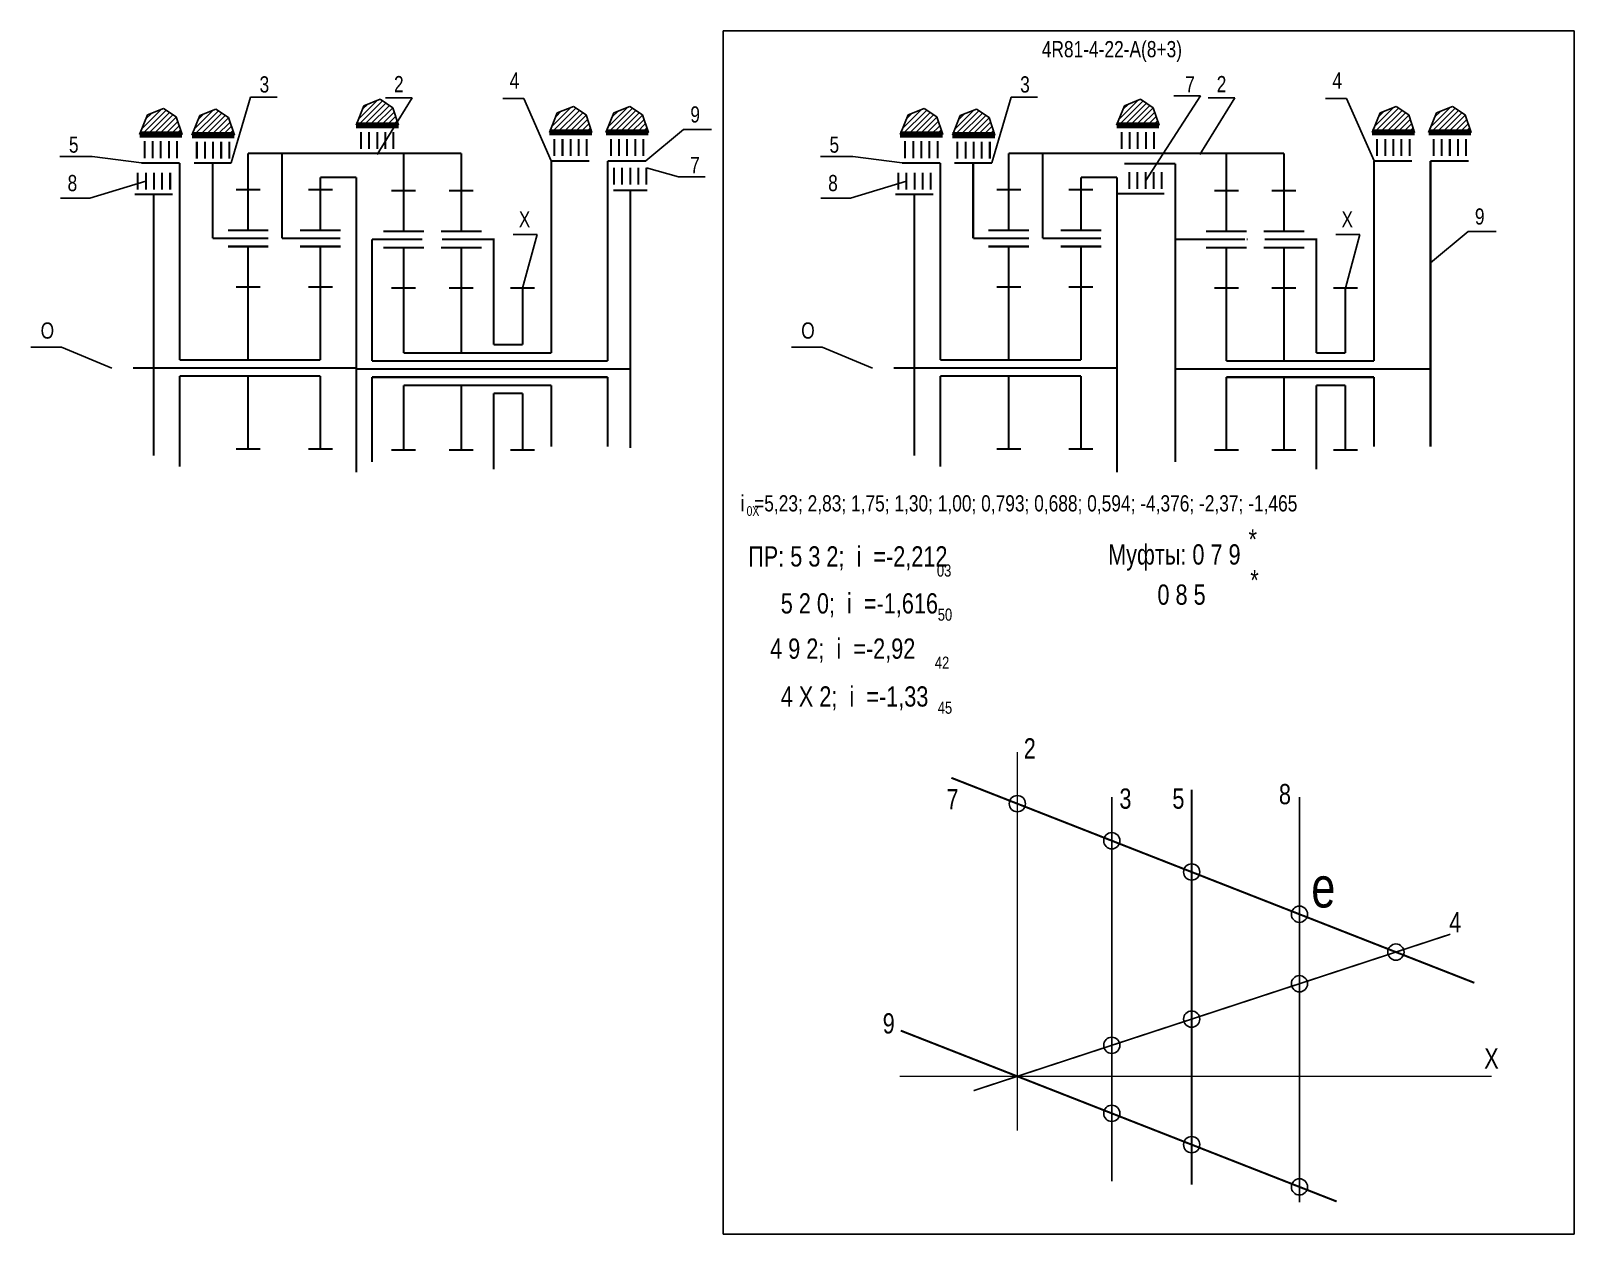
# Model space of a CAD drawing. Extents: x -523 to -142, y 153 to 450.
import ezdxf

# ---------------------------------------------------------------- set-up
doc = ezdxf.new("R2010")
doc.units = 0
doc.header["$LTSCALE"] = 15
doc.layers.get('0').update_dxf_attribs({"linetype": 'CONTINUOUS'})
doc.layers.add('DIM', color=92, linetype='CONTINUOUS')
doc.layers.add('MAIN', color=5, linetype='CONTINUOUS')
doc.styles.add('AMK', font='amk.shx', dxfattribs={"width": 0.8})

msp = doc.modelspace()

# ---------------------------------------------------------------- hatches: boundary and pattern name
at = {"layer": 'DIM'}
h = msp.add_hatch(dxfattribs=at)
h.set_pattern_fill('_USER', color=0, angle=45, style=0, pattern_type=0)
h.set_pattern_definition([(45, (-244.2186, -1.4102), (-0.7071068, 0.7071068), [])])
h.paths.add_polyline_path([(-494.51, 429.11), (-496.46, 424.29), (-485.96, 424.29), (-487.41, 428.61), (-490.53, 430.73)])
h = msp.add_hatch(dxfattribs=at)
h.set_pattern_fill('_USER', color=0, angle=45, style=0, pattern_type=0)
h.set_pattern_definition([(45, (-231.3191, -1.5655), (-0.7071068, 0.7071068), [])])
h.paths.add_polyline_path([(-481.61, 428.95), (-483.56, 424.13), (-473.06, 424.13), (-474.51, 428.46), (-477.63, 430.57)])
h = msp.add_hatch(dxfattribs=at)
h.set_pattern_fill('_USER', color=0, angle=45, style=0, pattern_type=0)
h.set_pattern_definition([(45, (-190.8107, 0.8762), (-0.7071068, 0.7071068), [])])
h.paths.add_polyline_path([(-441.11, 431.39), (-443.05, 426.57), (-432.55, 426.57), (-434, 430.9), (-437.12, 433.01)])
h = msp.add_hatch(dxfattribs=at)
h.set_pattern_fill('_USER', color=0, angle=45, style=0, pattern_type=0)
h.set_pattern_definition([(45, (-143.0817, -0.9065), (-0.7071068, 0.7071068), [])])
h.paths.add_polyline_path([(-393.38, 429.61), (-395.32, 424.79), (-384.83, 424.79), (-386.27, 429.11), (-389.39, 431.23)])
h = msp.add_hatch(dxfattribs=at)
h.set_pattern_fill('_USER', color=0, angle=45, style=0, pattern_type=0)
h.set_pattern_definition([(45, (-129.1391, -0.9065), (-0.7071068, 0.7071068), [])])
h.paths.add_polyline_path([(-379.43, 429.61), (-381.38, 424.79), (-370.88, 424.79), (-372.33, 429.11), (-375.45, 431.23)])
h = msp.add_hatch(dxfattribs=at)
h.set_pattern_fill('_USER', color=0, angle=45, style=0, pattern_type=0)
h.set_pattern_definition([(45, (-56.5182, -1.4102), (-0.7071068, 0.7071068), [])])
h.paths.add_polyline_path([(-306.81, 429.11), (-308.76, 424.29), (-298.26, 424.29), (-299.71, 428.61), (-302.83, 430.73)])
h = msp.add_hatch(dxfattribs=at)
h.set_pattern_fill('_USER', color=0, angle=45, style=0, pattern_type=0)
h.set_pattern_definition([(45, (-43.6186, -1.5655), (-0.7071068, 0.7071068), [])])
h.paths.add_polyline_path([(-293.91, 428.95), (-295.86, 424.13), (-285.36, 424.13), (-286.81, 428.46), (-289.93, 430.57)])
h = msp.add_hatch(dxfattribs=at)
h.set_pattern_fill('_USER', color=0, angle=45, style=0, pattern_type=0)
h.set_pattern_definition([(45, (-3.1103, 0.8762), (-0.7071068, 0.7071068), [])])
h.paths.add_polyline_path([(-253.41, 431.39), (-255.35, 426.57), (-244.85, 426.57), (-246.3, 430.9), (-249.42, 433.01)])
h = msp.add_hatch(dxfattribs=at)
h.set_pattern_fill('_USER', color=0, angle=45, style=0, pattern_type=0)
h.set_pattern_definition([(45, (59.9524, -0.9065), (-0.7071068, 0.7071068), [])])
h.paths.add_polyline_path([(-190.34, 429.61), (-192.29, 424.79), (-181.79, 424.79), (-183.24, 429.11), (-186.36, 431.23)])
h = msp.add_hatch(dxfattribs=at)
h.set_pattern_fill('_USER', color=0, angle=45, style=0, pattern_type=0)
h.set_pattern_definition([(45, (73.895, -0.9065), (-0.7071068, 0.7071068), [])])
h.paths.add_polyline_path([(-176.4, 429.61), (-178.34, 424.79), (-167.85, 424.79), (-169.3, 429.11), (-172.41, 431.23)])

# ---------------------------------------------------------------- linework, layer by layer
at = {"const_width": 0.4}
for points in [[(-279.84, 271.84), (-279.84, 178.43)], [(-256.53, 260.74), (-256.53, 165.87)], [(-210.22, 260.74), (-210.22, 160.71)], [(-290.64, 188.28), (-172.97, 226.9)]]:
    msp.add_lwpolyline(points, dxfattribs=at)
at = {"layer": 'DIM', "color": 0}
for p, q in [((-494.51, 429.11), (-490.53, 430.73)), ((-490.53, 430.73), (-487.41, 428.61)), ((-481.61, 428.95), (-477.63, 430.57)), ((-477.63, 430.57), (-474.51, 428.46)), ((-469.1, 433.51), (-473.83, 417.28)), ((-469.1, 433.51), (-462.53, 433.51)), ((-443.05, 426.57), (-441.11, 431.39)), ((-441.11, 431.39), (-437.12, 433.01)), ((-429.21, 433.34), (-437.84, 419.35)), ((-437.12, 433.01), (-434, 430.9)), ((-435.77, 433.34), (-429.21, 433.34)), ((-434, 430.9), (-432.55, 426.57)), ((-406.85, 433.21), (-401.66, 433.21)), ((-401.66, 433.21), (-394.86, 417.77)), ((-393.38, 429.61), (-389.39, 431.23)), ((-389.39, 431.23), (-386.27, 429.11)), ((-379.43, 429.61), (-375.45, 431.23)), ((-375.45, 431.23), (-372.33, 429.11)), ((-306.81, 429.11), (-302.83, 430.73)), ((-302.83, 430.73), (-299.71, 428.61)), ((-293.91, 428.95), (-289.93, 430.57)), ((-289.93, 430.57), (-286.81, 428.46)), ((-281.4, 433.51), (-286.13, 417.28)), ((-281.4, 433.51), (-274.83, 433.51)), ((-255.35, 426.57), (-253.41, 431.39)), ((-253.41, 431.39), (-249.42, 433.01)), ((-249.42, 433.01), (-246.3, 430.9)), ((-234.68, 433.8), (-248.11, 412.94)), ((-246.3, 430.9), (-244.85, 426.57)), ((-241.25, 433.8), (-234.68, 433.8)), ((-226.17, 433.34), (-234.81, 419.35)), ((-232.74, 433.34), (-226.17, 433.34)), ((-203.81, 433.21), (-198.63, 433.21)), ((-198.63, 433.21), (-191.82, 417.77)), ((-190.34, 429.61), (-186.36, 431.23)), ((-186.36, 431.23), (-183.24, 429.11)), ((-176.4, 429.61), (-172.41, 431.23)), ((-172.41, 431.23), (-169.3, 429.11)), ((-496.46, 424.29), (-494.51, 429.11)), ((-487.41, 428.61), (-485.96, 424.29)), ((-483.56, 424.13), (-481.61, 428.95)), ((-474.51, 428.46), (-473.06, 424.13)), ((-395.32, 424.79), (-393.38, 429.61)), ((-386.27, 429.11), (-384.83, 424.79)), ((-381.38, 424.79), (-379.43, 429.61)), ((-372.33, 429.11), (-370.88, 424.79)), ((-308.76, 424.29), (-306.81, 429.11)), ((-299.71, 428.61), (-298.26, 424.29)), ((-295.86, 424.13), (-293.91, 428.95)), ((-286.81, 428.46), (-285.36, 424.13)), ((-192.29, 424.79), (-190.34, 429.61)), ((-183.24, 429.11), (-181.79, 424.79)), ((-178.34, 424.79), (-176.4, 429.61)), ((-169.3, 429.11), (-167.85, 424.79)), ((-441.8, 426.39), (-434.88, 426.39)), ((-394.07, 424.6), (-387.16, 424.6)), ((-380.13, 424.6), (-373.21, 424.6)), ((-362.22, 425.52), (-371.5, 417.77)), ((-362.22, 425.52), (-355.3, 425.52)), ((-254.1, 426.39), (-247.18, 426.39)), ((-191.03, 424.6), (-184.12, 424.6)), ((-177.09, 424.6), (-170.18, 424.6)), ((-516.12, 418.82), (-508.17, 418.82)), ((-508.17, 418.82), (-495.99, 417.27)), ((-363.43, 413.86), (-371.37, 416.08)), ((-328.42, 418.82), (-320.47, 418.82)), ((-320.47, 418.82), (-308.29, 417.27)), ((-508.75, 408.61), (-494.91, 412.8)), ((-363.43, 413.86), (-356.86, 413.86)), ((-321.05, 408.61), (-307.21, 412.8)), ((-508.75, 408.61), (-516.01, 408.61)), ((-321.05, 408.61), (-328.31, 408.61)), ((-168.59, 400.34), (-177.88, 392.59)), ((-168.59, 400.34), (-161.68, 400.34)), ((-404.26, 399.62), (-398.35, 399.62)), ((-398.35, 399.62), (-401.93, 386.39)), ((-201.23, 399.62), (-195.32, 399.62)), ((-195.32, 399.62), (-198.89, 386.39)), ((-515.69, 371.82), (-523.29, 371.82)), ((-503.29, 366.64), (-515.69, 371.82)), ((-327.99, 371.82), (-335.59, 371.82)), ((-315.59, 366.64), (-327.99, 371.82))]:
    msp.add_line(p, q, dxfattribs=at)
for points, const_width in [([(-469.67, 419.6), (-437.97, 419.6)], 0.5), ([(-461.31, 398.64), (-461.31, 419.6)], 0.5), ([(-453.31, 419.6), (-417.07, 419.6)], 0.5), ([(-281.96, 419.6), (-250.27, 419.6)], 0.5), ([(-273.61, 398.64), (-273.61, 419.6)], 0.5), ([(-250.27, 419.6), (-214.04, 419.6)], 0.5), ([(-486.58, 417.27), (-486.58, 368.64)], 0.5), ([(-483.05, 417.28), (-473.83, 417.28)], 0.5), ([(-478.44, 417.28), (-478.33, 417.28)], 0.5), ([(-478.44, 417.28), (-478.44, 398.64)], 0.5), ([(-394.86, 370.39), (-394.86, 417.77)], 0.5), ([(-380.91, 368.39), (-380.91, 417.77)], 0.5), ([(-298.88, 417.27), (-298.88, 368.64)], 0.5), ([(-295.35, 417.28), (-286.13, 417.28)], 0.5), ([(-290.74, 417.28), (-290.63, 417.28)], 0.5), ([(-290.74, 417.28), (-290.74, 398.64)], 0.5), ([(-253.44, 417.09), (-240.87, 417.09)], 0.5), ([(-240.87, 399.11), (-240.87, 417.09)], 0.5), ([(-191.82, 368.39), (-191.82, 417.77)], 0.5), ([(-177.88, 366.39), (-177.88, 417.77)], 0.5), ([(-451.84, 413.73), (-442.97, 413.73)], 0.5), ([(-442.97, 413.73), (-442.97, 340.94)], 0.5), ([(-264.14, 413.73), (-255.27, 413.73)], 0.5), ([(-255.27, 413.73), (-255.27, 340.94)], 0.5), ([(-492.98, 345.03), (-492.98, 409.51)], 0.5), ([(-379.54, 410.52), (-371.17, 410.52)], 0.5), ([(-375.35, 410.52), (-375.35, 346.92)], 0.5), ([(-305.28, 345.03), (-305.28, 409.51)], 0.5), ([(-439.11, 398.39), (-439.11, 368.39)], 0.5), ([(-411.87, 398.39), (-411.87, 398.39), (-409.11, 398.39), (-409.11, 372.39)], 0.5), ([(-240.87, 399.11), (-240.87, 343.42)], 0.5), ([(-223.26, 398.39), (-223.02, 398.39)], 0.5), ([(-208.84, 398.39), (-208.84, 398.39), (-206.08, 398.39), (-206.08, 370.39)], 0.5), ([(-431.3, 370.39), (-394.86, 370.39)], 0.5), ([(-409.11, 372.39), (-401.93, 372.39)], 0.5), ([(-206.08, 370.39), (-198.89, 370.39)], 0.5), ([(-498.05, 366.64), (-451.84, 366.64)], 0.5), ([(-486.58, 368.64), (-451.84, 368.64)], 0.5), ([(-451.84, 366.64), (-442.97, 366.64)], 0.5), ([(-442.97, 366.39), (-410.5, 366.39)], 0.5), ([(-439.11, 368.39), (-401.69, 368.39)], 0.5), ([(-431.3, 366.39), (-415.33, 366.39)], 0.5), ([(-425.88, 366.39), (-404.23, 366.39)], 0.5), ([(-425.88, 366.39), (-375.35, 366.39)], 0.5), ([(-417.07, 368.39), (-380.91, 368.39)], 0.5), ([(-310.35, 366.64), (-264.14, 366.64)], 0.5), ([(-298.88, 368.64), (-264.14, 368.64)], 0.5), ([(-264.14, 366.64), (-255.27, 366.64)], 0.5), ([(-240.87, 366.39), (-207.46, 366.39)], 0.5), ([(-228.26, 368.39), (-198.65, 368.39)], 0.5), ([(-228.26, 366.39), (-212.29, 366.39)], 0.5), ([(-222.85, 366.39), (-201.19, 366.39)], 0.5), ([(-222.85, 366.39), (-177.88, 366.39)], 0.5), ([(-214.04, 368.39), (-191.82, 368.39)], 0.5), ([(-177.88, 347.26), (-177.88, 366.39)], 0.5), ([(-486.58, 364.64), (-451.84, 364.64)], 0.5), ([(-486.58, 364.64), (-486.58, 342.31)], 0.5), ([(-439.11, 364.39), (-401.69, 364.39)], 0.5), ([(-439.11, 364.39), (-439.11, 343.42)], 0.5), ([(-431.3, 362.39), (-394.86, 362.39)], 0.5), ([(-417.07, 364.39), (-380.91, 364.39)], 0.5), ([(-394.86, 347.26), (-394.86, 362.39)], 0.5), ([(-380.91, 347.26), (-380.91, 364.39)], 0.5), ([(-298.88, 364.64), (-264.14, 364.64)], 0.5), ([(-298.88, 364.64), (-298.88, 342.31)], 0.5), ([(-228.26, 364.39), (-198.65, 364.39)], 0.5), ([(-214.04, 364.39), (-191.82, 364.39)], 0.5), ([(-206.08, 362.39), (-198.89, 362.39)], 0.5), ([(-206.08, 362.39), (-206.08, 341.66)], 0.5), ([(-191.82, 347.26), (-191.82, 364.39)], 0.5), ([(-409.11, 360.39), (-409.11, 341.66)], 0.5), ([(-409.11, 360.39), (-401.93, 360.39)], 0.5), ([(-167.06, 214.9), (-296.11, 265.49)], 0.5), ([(-236.83, 262.55), (-236.83, 165.08)], 0.5), ([(-201.04, 160.93), (-308.62, 203.1)], 0.5), ([(-308.9, 191.82), (-162.8, 191.82)], 0.4)]:
    msp.add_lwpolyline(points, dxfattribs=dict(at, const_width=const_width))
for centre in [(-279.84, 259.11), (-256.53, 249.97), (-236.83, 242.25), (-210.22, 231.82), (-186.41, 222.49), (-210.22, 214.67), (-236.83, 205.94), (-256.53, 199.47), (-256.53, 182.68), (-236.83, 174.96), (-210.22, 164.53)]:
    msp.add_circle(centre, 2, dxfattribs=at)
at = {"layer": 'MAIN'}
for points in [[(-352.43, 152.87), (-352.43, 449.87)], [(-352.43, 449.87), (-142.43, 449.87), (-142.43, 152.87), (-352.43, 152.87)]]:
    msp.add_lwpolyline(points, dxfattribs=at)
at = {"layer": 'MAIN', "color": 0}
for points, const_width in [([(-443.05, 426.57), (-432.55, 426.57)], 1.5), ([(-255.35, 426.57), (-244.85, 426.57)], 1.5), ([(-496.46, 424.29), (-485.96, 424.29)], 1.5), ([(-487.23, 422.64), (-487.23, 418.44)], 0.5), ([(-483.56, 424.13), (-473.06, 424.13)], 1.5), ([(-433.82, 424.92), (-433.82, 420.73)], 0.5), ([(-395.32, 424.79), (-384.83, 424.79)], 1.5), ([(-386.09, 423.14), (-386.09, 418.94)], 0.5), ([(-381.38, 424.79), (-370.88, 424.79)], 1.5), ([(-372.15, 423.14), (-372.15, 418.94)], 0.5), ([(-308.76, 424.29), (-298.26, 424.29)], 1.5), ([(-299.53, 422.64), (-299.53, 418.44)], 0.5), ([(-295.86, 424.13), (-285.36, 424.13)], 1.5), ([(-246.12, 424.92), (-246.12, 420.73)], 0.5), ([(-192.29, 424.79), (-181.79, 424.79)], 1.5), ([(-183.05, 423.14), (-183.05, 418.94)], 0.5), ([(-178.34, 424.79), (-167.85, 424.79)], 1.5), ([(-169.11, 423.14), (-169.11, 418.94)], 0.5), ([(-474.33, 422.48), (-474.33, 418.28)], 0.5), ([(-469.67, 410.64), (-469.67, 419.6)], 0.5), ([(-431.3, 410.39), (-431.3, 419.6)], 0.5), ([(-417.07, 400.39), (-417.07, 419.6)], 0.5), ([(-286.63, 422.48), (-286.63, 418.28)], 0.5), ([(-281.96, 410.64), (-281.96, 419.6)], 0.5), ([(-228.26, 410.39), (-228.26, 419.6)], 0.5), ([(-214.04, 400.39), (-214.04, 419.6)], 0.5), ([(-495.99, 417.27), (-486.58, 417.27)], 0.5), ([(-394.86, 417.77), (-385.44, 417.77)], 0.5), ([(-380.91, 417.77), (-371.5, 417.77)], 0.5), ([(-371.37, 416.08), (-371.37, 411.88)], 0.5), ([(-308.29, 417.27), (-298.88, 417.27)], 0.5), ([(-244.2, 415.03), (-244.2, 410.83)], 0.5), ([(-191.82, 417.77), (-182.41, 417.77)], 0.5), ([(-177.88, 417.77), (-168.47, 417.77)], 0.5), ([(-488.91, 414.88), (-488.91, 410.68)], 0.5), ([(-451.84, 410.64), (-451.84, 413.73)], 0.5), ([(-301.21, 414.88), (-301.21, 410.68)], 0.5), ([(-264.14, 410.64), (-264.14, 413.73)], 0.5), ([(-497.68, 409.51), (-488.27, 409.51)], 0.5), ([(-469.67, 410.64), (-472.67, 410.64)], 0.5), ([(-469.67, 400.64), (-469.67, 410.64)], 0.5), ([(-469.67, 410.64), (-466.67, 410.64)], 0.5), ([(-451.84, 410.64), (-454.84, 410.64)], 0.5), ([(-451.84, 400.64), (-451.84, 410.64)], 0.5), ([(-451.84, 410.64), (-448.84, 410.64)], 0.5), ([(-431.3, 410.39), (-434.3, 410.39)], 0.5), ([(-431.3, 400.39), (-431.3, 410.39)], 0.5), ([(-431.3, 410.39), (-428.3, 410.39)], 0.5), ([(-417.07, 410.39), (-420.07, 410.39)], 0.5), ([(-417.07, 410.39), (-414.07, 410.39)], 0.5), ([(-309.98, 409.51), (-300.57, 409.51)], 0.5), ([(-281.96, 410.64), (-284.96, 410.64)], 0.5), ([(-281.96, 400.64), (-281.96, 410.64)], 0.5), ([(-281.96, 410.64), (-278.96, 410.64)], 0.5), ([(-264.14, 410.64), (-267.14, 410.64)], 0.5), ([(-264.14, 400.64), (-264.14, 410.64)], 0.5), ([(-264.14, 410.64), (-261.14, 410.64)], 0.5), ([(-255.27, 409.66), (-243.56, 409.66)], 0.5), ([(-228.26, 410.39), (-231.26, 410.39)], 0.5), ([(-228.26, 400.39), (-228.26, 410.39)], 0.5), ([(-228.26, 410.39), (-225.26, 410.39)], 0.5), ([(-214.04, 410.39), (-217.04, 410.39)], 0.5), ([(-214.04, 410.39), (-211.04, 410.39)], 0.5), ([(-464.67, 398.64), (-478.44, 398.64)], 0.5), ([(-469.67, 396.64), (-474.67, 396.64)], 0.5), ([(-469.67, 386.64), (-469.67, 396.64), (-464.67, 396.64)], 0.5), ([(-446.91, 398.64), (-461.31, 398.64)], 0.5), ([(-451.84, 396.64), (-456.84, 396.64)], 0.5), ([(-451.84, 386.64), (-451.84, 396.64), (-446.84, 396.64)], 0.5), ([(-426.66, 398.39), (-439.11, 398.39)], 0.5), ([(-431.3, 396.39), (-436.3, 396.39)], 0.5), ([(-431.3, 386.39), (-431.3, 396.39), (-426.3, 396.39)], 0.5), ([(-417.07, 396.39), (-422.07, 396.39)], 0.5), ([(-411.87, 398.39), (-421.85, 398.39)], 0.5), ([(-417.07, 386.39), (-417.07, 396.39), (-412.07, 396.39)], 0.5), ([(-276.96, 398.64), (-290.74, 398.64)], 0.5), ([(-281.96, 396.64), (-286.96, 396.64)], 0.5), ([(-281.96, 386.64), (-281.96, 396.64), (-276.96, 396.64)], 0.5), ([(-259.21, 398.64), (-273.61, 398.64)], 0.5), ([(-264.14, 396.64), (-269.14, 396.64)], 0.5), ([(-264.14, 386.64), (-264.14, 396.64), (-259.14, 396.64)], 0.5), ([(-223.63, 398.39), (-240.87, 398.39)], 0.5), ([(-228.26, 396.39), (-233.26, 396.39)], 0.5), ([(-228.26, 386.39), (-228.26, 396.39), (-223.26, 396.39)], 0.5), ([(-214.04, 396.39), (-219.04, 396.39)], 0.5), ([(-208.84, 398.39), (-218.82, 398.39)], 0.5), ([(-214.04, 386.39), (-214.04, 396.39), (-209.04, 396.39)], 0.5), ([(-469.67, 386.64), (-472.67, 386.64)], 0.5), ([(-469.67, 368.64), (-469.67, 386.64)], 0.5), ([(-469.67, 386.64), (-466.67, 386.64)], 0.5), ([(-451.84, 386.64), (-454.84, 386.64)], 0.5), ([(-451.84, 368.64), (-451.84, 386.64)], 0.5), ([(-451.84, 386.64), (-448.84, 386.64)], 0.5), ([(-431.3, 386.39), (-434.3, 386.39)], 0.5), ([(-431.3, 370.39), (-431.3, 386.39)], 0.5), ([(-431.3, 386.39), (-428.3, 386.39)], 0.5), ([(-417.07, 386.39), (-420.07, 386.39)], 0.5), ([(-417.07, 370.39), (-417.07, 386.39)], 0.5), ([(-417.07, 386.39), (-414.07, 386.39)], 0.5), ([(-401.93, 386.39), (-404.93, 386.39)], 0.5), ([(-401.93, 372.39), (-401.93, 386.39)], 0.5), ([(-401.93, 386.39), (-398.93, 386.39)], 0.5), ([(-281.96, 386.64), (-284.96, 386.64)], 0.5), ([(-281.96, 368.64), (-281.96, 386.64)], 0.5), ([(-281.96, 386.64), (-278.96, 386.64)], 0.5), ([(-264.14, 386.64), (-267.14, 386.64)], 0.5), ([(-264.14, 368.64), (-264.14, 386.64)], 0.5), ([(-264.14, 386.64), (-261.14, 386.64)], 0.5), ([(-228.26, 386.39), (-231.26, 386.39)], 0.5), ([(-228.26, 368.39), (-228.26, 386.39)], 0.5), ([(-228.26, 386.39), (-225.26, 386.39)], 0.5), ([(-214.04, 386.39), (-217.04, 386.39)], 0.5), ([(-214.04, 368.39), (-214.04, 386.39)], 0.5), ([(-214.04, 386.39), (-211.04, 386.39)], 0.5), ([(-198.89, 386.39), (-201.89, 386.39)], 0.5), ([(-198.89, 370.39), (-198.89, 386.39)], 0.5), ([(-198.89, 386.39), (-195.89, 386.39)], 0.5), ([(-469.67, 364.64), (-469.67, 346.64)], 0.5), ([(-451.84, 364.64), (-451.84, 346.64)], 0.5), ([(-431.3, 362.39), (-431.3, 346.39)], 0.5), ([(-417.07, 362.39), (-417.07, 346.39)], 0.5), ([(-281.96, 364.64), (-281.96, 346.64)], 0.5), ([(-264.14, 364.64), (-264.14, 346.64)], 0.5), ([(-228.26, 364.39), (-228.26, 346.39)], 0.5), ([(-214.04, 364.39), (-214.04, 346.39)], 0.5), ([(-198.89, 362.39), (-198.89, 346.39)], 0.5), ([(-401.93, 360.39), (-401.93, 346.39)], 0.5), ([(-469.67, 346.64), (-472.67, 346.64)], 0.5), ([(-469.67, 346.64), (-466.67, 346.64)], 0.5), ([(-451.84, 346.64), (-454.84, 346.64)], 0.5), ([(-451.84, 346.64), (-448.84, 346.64)], 0.5), ([(-431.3, 346.39), (-434.3, 346.39)], 0.5), ([(-431.3, 346.39), (-428.3, 346.39)], 0.5), ([(-417.07, 346.39), (-420.07, 346.39)], 0.5), ([(-417.07, 346.39), (-414.07, 346.39)], 0.5), ([(-401.93, 346.39), (-404.93, 346.39)], 0.5), ([(-401.93, 346.39), (-398.93, 346.39)], 0.5), ([(-281.96, 346.64), (-284.96, 346.64)], 0.5), ([(-281.96, 346.64), (-278.96, 346.64)], 0.5), ([(-264.14, 346.64), (-267.14, 346.64)], 0.5), ([(-264.14, 346.64), (-261.14, 346.64)], 0.5), ([(-228.26, 346.39), (-231.26, 346.39)], 0.5), ([(-228.26, 346.39), (-225.26, 346.39)], 0.5), ([(-214.04, 346.39), (-217.04, 346.39)], 0.5), ([(-214.04, 346.39), (-211.04, 346.39)], 0.5), ([(-198.89, 346.39), (-201.89, 346.39)], 0.5), ([(-198.89, 346.39), (-195.89, 346.39)], 0.5)]:
    msp.add_lwpolyline(points, dxfattribs=dict(at, const_width=const_width))
for points in [[(-495.23, 422.64, 0.5, 0.5, 0), (-495.23, 418.44, 0.5, 0.5, 0)], [(-493.23, 422.64, 0.5, 0.5, 0), (-493.23, 418.44, 0.5, 0.5, 0)], [(-491.23, 422.64, 0.5, 0.5, 0), (-491.23, 418.44, 0.5, 0.5, 0)], [(-489.23, 422.64, 0.5, 0.5, 0), (-489.23, 418.44, 0.5, 0.5, 0)], [(-441.82, 424.92, 0.5, 0.5, 0), (-441.82, 420.73, 0.5, 0.5, 0)], [(-439.82, 424.92, 0.5, 0.5, 0), (-439.82, 420.73, 0.5, 0.5, 0)], [(-437.82, 424.92, 0.5, 0.5, 0), (-437.82, 420.73, 0.5, 0.5, 0)], [(-435.82, 424.92, 0.5, 0.5, 0), (-435.82, 420.73, 0.5, 0.5, 0)], [(-394.09, 423.14, 0.5, 0.5, 0), (-394.09, 418.94, 0.5, 0.5, 0)], [(-392.09, 423.14, 0.5, 0.5, 0), (-392.09, 418.94, 0.5, 0.5, 0)], [(-390.09, 423.14, 0.5, 0.5, 0), (-390.09, 418.94, 0.5, 0.5, 0)], [(-388.09, 423.14, 0.5, 0.5, 0), (-388.09, 418.94, 0.5, 0.5, 0)], [(-380.15, 423.14, 0.5, 0.5, 0), (-380.15, 418.94, 0.5, 0.5, 0)], [(-378.15, 423.14, 0.5, 0.5, 0), (-378.15, 418.94, 0.5, 0.5, 0)], [(-376.15, 423.14, 0.5, 0.5, 0), (-376.15, 418.94, 0.5, 0.5, 0)], [(-374.15, 423.14, 0.5, 0.5, 0), (-374.15, 418.94, 0.5, 0.5, 0)], [(-307.53, 422.64, 0.5, 0.5, 0), (-307.53, 418.44, 0.5, 0.5, 0)], [(-305.53, 422.64, 0.5, 0.5, 0), (-305.53, 418.44, 0.5, 0.5, 0)], [(-303.53, 422.64, 0.5, 0.5, 0), (-303.53, 418.44, 0.5, 0.5, 0)], [(-301.53, 422.64, 0.5, 0.5, 0), (-301.53, 418.44, 0.5, 0.5, 0)], [(-254.12, 424.92, 0.5, 0.5, 0), (-254.12, 420.73, 0.5, 0.5, 0)], [(-252.12, 424.92, 0.5, 0.5, 0), (-252.12, 420.73, 0.5, 0.5, 0)], [(-250.12, 424.92, 0.5, 0.5, 0), (-250.12, 420.73, 0.5, 0.5, 0)], [(-248.12, 424.92, 0.5, 0.5, 0), (-248.12, 420.73, 0.5, 0.5, 0)], [(-191.05, 423.14, 0.5, 0.5, 0), (-191.05, 418.94, 0.5, 0.5, 0)], [(-189.05, 423.14, 0.5, 0.5, 0), (-189.05, 418.94, 0.5, 0.5, 0)], [(-187.05, 423.14, 0.5, 0.5, 0), (-187.05, 418.94, 0.5, 0.5, 0)], [(-185.05, 423.14, 0.5, 0.5, 0), (-185.05, 418.94, 0.5, 0.5, 0)], [(-177.11, 423.14, 0.5, 0.5, 0), (-177.11, 418.94, 0.5, 0.5, 0)], [(-175.11, 423.14, 0.5, 0.5, 0), (-175.11, 418.94, 0.5, 0.5, 0)], [(-173.11, 423.14, 0.5, 0.5, 0), (-173.11, 418.94, 0.5, 0.5, 0)], [(-171.11, 423.14, 0.5, 0.5, 0), (-171.11, 418.94, 0.5, 0.5, 0)], [(-482.33, 422.48, 0.5, 0.5, 0), (-482.33, 418.28, 0.5, 0.5, 0)], [(-480.33, 422.48, 0.5, 0.5, 0), (-480.33, 418.28, 0.5, 0.5, 0)], [(-478.33, 422.48, 0.5, 0.5, 0), (-478.33, 418.28, 0.5, 0.5, 0)], [(-476.33, 422.48, 0.5, 0.5, 0), (-476.33, 418.28, 0.5, 0.5, 0)], [(-294.63, 422.48, 0.5, 0.5, 0), (-294.63, 418.28, 0.5, 0.5, 0)], [(-292.63, 422.48, 0.5, 0.5, 0), (-292.63, 418.28, 0.5, 0.5, 0)], [(-290.63, 422.48, 0.5, 0.5, 0), (-290.63, 418.28, 0.5, 0.5, 0)], [(-288.63, 422.48, 0.5, 0.5, 0), (-288.63, 418.28, 0.5, 0.5, 0)], [(-379.37, 416.08, 0.5, 0.5, 0), (-379.37, 411.88, 0.5, 0.5, 0)], [(-377.37, 416.08, 0.5, 0.5, 0), (-377.37, 411.88, 0.5, 0.5, 0)], [(-375.37, 416.08, 0.5, 0.5, 0), (-375.37, 411.88, 0.5, 0.5, 0)], [(-373.37, 416.08, 0.5, 0.5, 0), (-373.37, 411.88, 0.5, 0.5, 0)], [(-252.2, 415.03, 0.5, 0.5, 0), (-252.2, 410.83, 0.5, 0.5, 0)], [(-250.2, 415.03, 0.5, 0.5, 0), (-250.2, 410.83, 0.5, 0.5, 0)], [(-248.2, 415.03, 0.5, 0.5, 0), (-248.2, 410.83, 0.5, 0.5, 0)], [(-246.2, 415.03, 0.5, 0.5, 0), (-246.2, 410.83, 0.5, 0.5, 0)], [(-496.91, 414.88, 0.5, 0.5, 0), (-496.91, 410.68, 0.5, 0.5, 0)], [(-494.91, 414.88, 0.5, 0.5, 0), (-494.91, 410.68, 0.5, 0.5, 0)], [(-492.91, 414.88, 0.5, 0.5, 0), (-492.91, 410.68, 0.5, 0.5, 0)], [(-490.91, 414.88, 0.5, 0.5, 0), (-490.91, 410.68, 0.5, 0.5, 0)], [(-309.21, 414.88, 0.5, 0.5, 0), (-309.21, 410.68, 0.5, 0.5, 0)], [(-307.21, 414.88, 0.5, 0.5, 0), (-307.21, 410.68, 0.5, 0.5, 0)], [(-305.21, 414.88, 0.5, 0.5, 0), (-305.21, 410.68, 0.5, 0.5, 0)], [(-303.21, 414.88, 0.5, 0.5, 0), (-303.21, 410.68, 0.5, 0.5, 0)], [(-464.67, 400.64, 0.5, 0.5, 0), (-474.67, 400.64, 0.5, 0.5, 0)], [(-446.84, 400.64, 0.5, 0.5, 0), (-456.84, 400.64, 0.5, 0.5, 0)], [(-426.3, 400.39, 0.5, 0.5, 0), (-436.3, 400.39, 0.5, 0.5, 0)], [(-412.07, 400.39, 0.5, 0.5, 0), (-422.07, 400.39, 0.5, 0.5, 0)], [(-276.96, 400.64, 0.5, 0.5, 0), (-286.96, 400.64, 0.5, 0.5, 0)], [(-259.14, 400.64, 0.5, 0.5, 0), (-269.14, 400.64, 0.5, 0.5, 0)], [(-223.26, 400.39, 0.5, 0.5, 0), (-233.26, 400.39, 0.5, 0.5, 0)], [(-209.04, 400.39, 0.5, 0.5, 0), (-219.04, 400.39, 0.5, 0.5, 0)]]:
    msp.add_lwpolyline(points, format="xyseb", dxfattribs=at)

# ---------------------------------------------------------------- texts
at = {"layer": 'DIM', "color": 0, "style": 'AMK', "width": 0.8}
for s, height, p in [('4R81-4-22-A(8+3)', 4, (-273.81, 443.35)), ('3', 4, (-466.85, 434.65)), ('2', 4, (-433.68, 434.72)), ('4', 4, (-405.12, 435.63)), ('3', 4, (-279.15, 434.65)), ('7', 4, (-238.41, 434.68)), ('2', 4, (-230.64, 434.72)), ('4', 4, (-202.08, 435.63)), ('9', 4, (-360.54, 427.23)), ('5', 4, (-513.9, 419.79)), ('5', 4, (-326.2, 419.79)), ('7', 4, (-360.59, 414.74)), ('8', 4, (-514.23, 410.3)), ('8', 4, (-326.53, 410.3)), ('X', 4, (-402.88, 401.35)), ('X', 4, (-199.85, 401.35)), ('9', 4, (-166.92, 402.05)), ('O', 4, (-520.88, 373.9)), ('O', 4, (-333.18, 373.9)), ('i  =5,23; 2,83; 1,75; 1,30; 1,00; 0,793; 0,688; 0,594; -4,376; -2,37; -1,465', 4, (-348.13, 331.25)), ('0X', 2.4, (-346.66, 330.15)), ('*', 5, (-222.78, 321.86)), (' ПР: 5 3 2;  i  =-2,212', 5, (-347.76, 317.65)), ('Муфты: 0 7 9', 5, (-257.44, 318.13)), ('03', 3, (-299.7, 315.16)), ('*', 5, (-222.35, 311.79)), ('       0 8 5', 5, (-255.67, 308.22)), ('    5 2 0;  i  =-1,616', 5, (-344.17, 306.06)), ('50', 3, (-299.49, 304.28)), ('     4 9 2;  i  =-2,92', 5, (-348.28, 294.89)), ('42', 3, (-300.21, 292.41)), ('    4 X 2;  i  =-1,33', 5, (-344.17, 283.08)), ('45', 3, (-299.49, 281.3)), ('2', 5, (-278.26, 270.26)), ('3', 5, (-254.65, 257.87)), ('5', 5, (-241.58, 257.87)), ('8', 5, (-215.29, 258.98)), ('7', 5, (-297.33, 257.72)), ('e', 10, (-207.3, 233.49)), ('4', 5, (-173.27, 227.37)), ('9', 5, (-313.07, 202.39)), ('X', 5, (-164.62, 193.74))]:
    msp.add_text(s, height=height, dxfattribs=at).set_placement(p)

doc.saveas('drawing.dxf')
